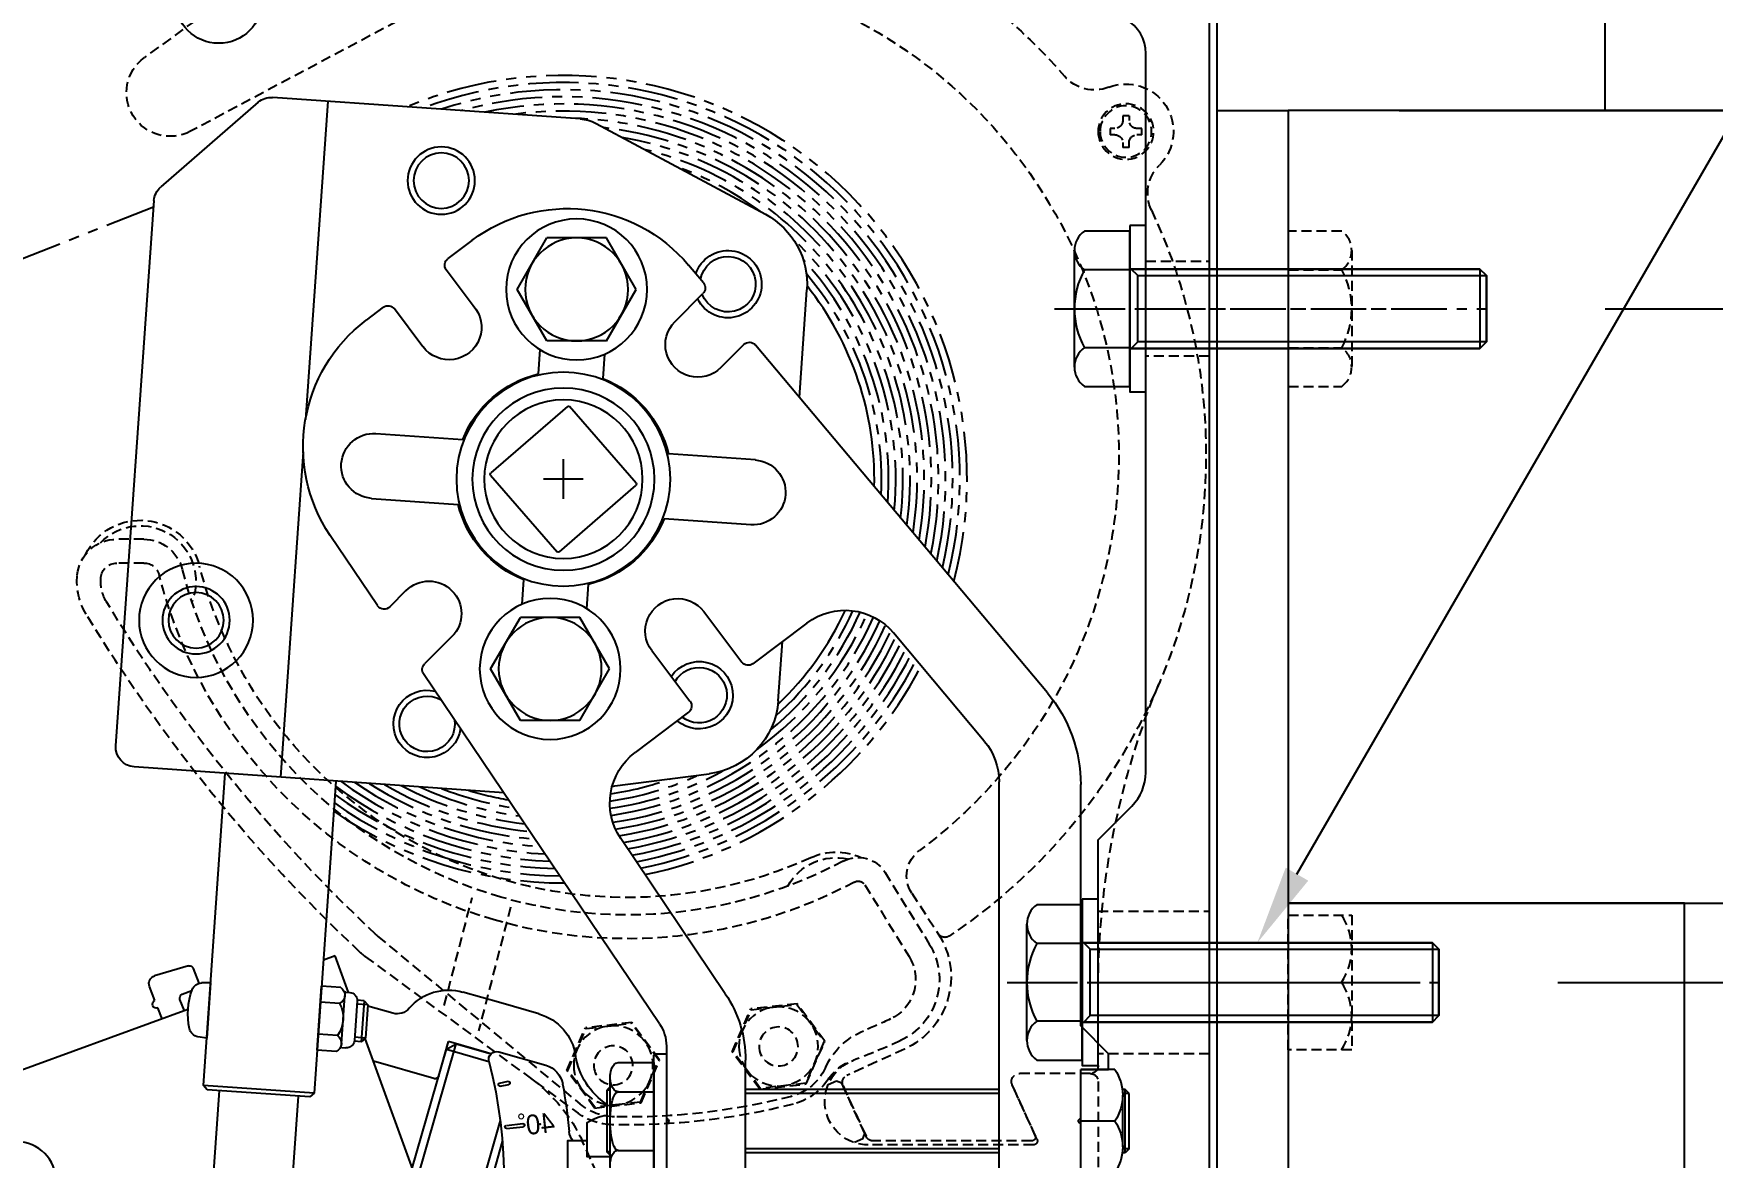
# Model space of a CAD drawing. Header units: millimetres. Extents: x 2183 to 14812, y 264 to 8523.
# Drawn here: x 13123.9 to 13335.8, y 4263.1 to 4404.9 of the extents above; entities that cross this region are included whole.
import ezdxf
from ezdxf import colors
from ezdxf.entities.mleader import LeaderData, LeaderLine
from ezdxf.math import Vec2, Vec3

# ---------------------------------------------------------------- set-up
doc = ezdxf.new("R2010")
doc.units = ezdxf.units.MM
doc.header["$LTSCALE"] = 0.2
for name, pattern in [('CENTER', [50.8, 31.75, -6.35, 6.35, -6.35]), ('HIDDEN', [9.525, 6.35, -3.175]), ('PHANTOM', [63.5, 31.75, -6.35, 6.35, -6.35, 6.35, -6.35])]:
    doc.linetypes.add(name, pattern=pattern)
doc.layers.get('Defpoints').update_dxf_attribs({"color": 9})
for name, color, linetype in [('その他1', 3, 'Continuous'), ('キャンバス', 210, 'PHANTOM'), ('寸法1', 2, 'Continuous'), ('引出線', 2, 'Continuous'), ('文字1', 2, 'Continuous'), ('締結', 6, 'Continuous'), ('芯', 1, 'CENTER'), ('製品', 4, 'Continuous'), ('鋼材', 4, 'Continuous'), ('隠れ線', 5, 'HIDDEN')]:
    doc.layers.add(name, color=color, linetype=linetype)
doc.styles.add('STYLE1', font='MS PGothic.ttf', dxfattribs={"height": 2.5})
doc.styles.add('TENPAL（ｺﾞｼｯｸ)', font='MS PGothic.ttf')
doc.dimstyles.new('005-TENPAL', dxfattribs={"dimscale": 5, "dimtxt": 2, "dimasz": 2.5, "dimexe": 0, "dimexo": 3, "dimgap": 0.5, "dimtad": 1, "dimlfac": -1, "dimdsep": 46, "dimtxsty": 'TENPAL（ｺﾞｼｯｸ)', "dimblk1": 'DOTSMALL', "dimblk2": 'DOTSMALL', "dimsah": 1, "dimcen": 3, "dimazin": 2, "dimtfac": 1, "dimtofl": 0, "dimtmove": 0, "dimatfit": 3, "dimfxl": 1, "dimtolj": 1, "dimtzin": 0, "dimarcsym": 0})

# ---------------------------------------------------------------- blocks, each defined once
blk = doc.blocks.new('_DOTSMALL')
at = {"color": 0, "linetype": 'ByBlock', "const_width": 0.5}
blk.add_lwpolyline([(-0.0625, 0, 1), (0.0625, 0, 1)], format="xyb", close=True, dxfattribs=at)
blk = doc.blocks.new('*D20')
at = {"layer": 'Defpoints', "color": 0, "transparency": 16777216}
for p in [(13027.24, 4593.71), (13272.24, 4441.71), (13027.24, 4385.61)]:
    blk.add_point(p, dxfattribs=at)
at = {"layer": '寸法1', "color": 0, "lineweight": -2, "transparency": 16777216}
for p, q in [((13027.24, 4400.61), (13027.24, 4593.71)), ((13272.24, 4593.71), (13027.24, 4593.71)), ((13272.24, 4456.71), (13272.24, 4593.71))]:
    blk.add_line(p, q, dxfattribs=at)
at = {"layer": '寸法1', "color": 0, "lineweight": -2, "transparency": 16777216, "xscale": 12.5, "yscale": 12.5, "zscale": 12.5, "rotation": 180}
blk.add_blockref('_DOTSMALL', (13027.24, 4593.71), dxfattribs=at)
at = {"layer": '寸法1', "color": 0, "lineweight": -2, "transparency": 16777216, "xscale": 12.5, "yscale": 12.5, "zscale": 12.5}
blk.add_blockref('_DOTSMALL', (13272.24, 4593.71), dxfattribs=at)
at = {"layer": '寸法1', "color": 0, "transparency": 16777216, "insert": (13149.74, 4602.77), "char_height": 10, "attachment_point": 5, "style": 'TENPAL（ｺﾞｼｯｸ)'}
blk.add_mtext('\\A1;本体ケース D=245', dxfattribs=at)
blk = doc.blocks.new('*D23')
at = {"layer": 'Defpoints', "color": 0, "transparency": 16777216}
for p in [(13255.63, 4443.71), (13472.24, 4443.71), (13281.24, 4395.21)]:
    blk.add_point(p, dxfattribs=at)
at = {"layer": '寸法1', "color": 0, "lineweight": -2, "transparency": 16777216}
for p, q in [((13270.63, 4443.71), (13472.24, 4443.71)), ((13472.24, 4395.21), (13472.24, 4443.71)), ((13296.24, 4395.21), (13472.24, 4395.21))]:
    blk.add_line(p, q, dxfattribs=at)
at = {"layer": '寸法1', "color": 0, "lineweight": -2, "transparency": 16777216, "xscale": 12.5, "yscale": 12.5, "zscale": 12.5}
for p, rotation in [((13472.24, 4443.71), 90), ((13472.24, 4395.21), 270)]:
    blk.add_blockref('_DOTSMALL', p, dxfattribs=dict(at, rotation=rotation))
at = {"layer": '寸法1', "color": 0, "transparency": 16777216, "insert": (13464.74, 4419.46), "char_height": 10, "attachment_point": 5, "rotation": 90, "style": 'TENPAL（ｺﾞｼｯｸ)'}
blk.add_mtext('\\A1;48.5', dxfattribs=at)
blk = doc.blocks.new('*D24')
at = {"layer": 'Defpoints', "color": 0, "transparency": 16777216}
for p in [(13281.24, 4395.21), (13447.24, 4395.21), (13307.24, 4370.21)]:
    blk.add_point(p, dxfattribs=at)
at = {"layer": '寸法1', "color": 0, "lineweight": -2, "transparency": 16777216}
for p, q in [((13296.24, 4395.21), (13447.24, 4395.21)), ((13447.24, 4370.21), (13447.24, 4395.21)), ((13322.24, 4370.21), (13447.24, 4370.21))]:
    blk.add_line(p, q, dxfattribs=at)
at = {"layer": '寸法1', "color": 0, "lineweight": -2, "transparency": 16777216, "xscale": 12.5, "yscale": 12.5, "zscale": 12.5}
for p, rotation in [((13447.24, 4395.21), 90), ((13447.24, 4370.21), 270)]:
    blk.add_blockref('_DOTSMALL', p, dxfattribs=dict(at, rotation=rotation))
at = {"layer": '寸法1', "color": 0, "transparency": 16777216, "insert": (13439.74, 4382.71), "char_height": 10, "attachment_point": 5, "rotation": 90, "style": 'TENPAL（ｺﾞｼｯｸ)'}
blk.add_mtext('\\A1;25', dxfattribs=at)
blk = doc.blocks.new('*D25')
at = {"layer": 'Defpoints', "color": 0, "transparency": 16777216}
for p in [(13307.24, 4370.21), (13301.24, 4285.21), (13447.24, 4285.21)]:
    blk.add_point(p, dxfattribs=at)
at = {"layer": '寸法1', "color": 0, "lineweight": -2, "transparency": 16777216}
for p, q in [((13322.24, 4370.21), (13447.24, 4370.21)), ((13447.24, 4370.21), (13447.24, 4285.21)), ((13316.24, 4285.21), (13447.24, 4285.21))]:
    blk.add_line(p, q, dxfattribs=at)
at = {"layer": '寸法1', "color": 0, "lineweight": -2, "transparency": 16777216, "xscale": 12.5, "yscale": 12.5, "zscale": 12.5}
for p, rotation in [((13447.24, 4370.21), 90), ((13447.24, 4285.21), 270)]:
    blk.add_blockref('_DOTSMALL', p, dxfattribs=dict(at, rotation=rotation))
at = {"layer": '寸法1', "color": 0, "transparency": 16777216, "insert": (13439.74, 4327.71), "char_height": 10, "attachment_point": 5, "rotation": 90, "style": 'TENPAL（ｺﾞｼｯｸ)'}
blk.add_mtext('\\A1;85', dxfattribs=at)
blk = doc.blocks.new('*D26')
at = {"layer": 'Defpoints', "color": 0, "transparency": 16777216}
for p in [(13301.24, 4285.21), (13331.24, 4215.21), (13447.24, 4215.21)]:
    blk.add_point(p, dxfattribs=at)
at = {"layer": '寸法1', "color": 0, "lineweight": -2, "transparency": 16777216}
for p, q in [((13316.24, 4285.21), (13447.24, 4285.21)), ((13447.24, 4285.21), (13447.24, 4215.21)), ((13346.24, 4215.21), (13447.24, 4215.21))]:
    blk.add_line(p, q, dxfattribs=at)
at = {"layer": '寸法1', "color": 0, "lineweight": -2, "transparency": 16777216, "xscale": 12.5, "yscale": 12.5, "zscale": 12.5}
for p, rotation in [((13447.24, 4285.21), 90), ((13447.24, 4215.21), 270)]:
    blk.add_blockref('_DOTSMALL', p, dxfattribs=dict(at, rotation=rotation))
at = {"layer": '寸法1', "color": 0, "transparency": 16777216, "insert": (13439.74, 4250.21), "char_height": 10, "attachment_point": 5, "rotation": 90, "style": 'TENPAL（ｺﾞｼｯｸ)'}
blk.add_mtext('\\A1;70', dxfattribs=at)
blk = doc.blocks.new('*D27')
at = {"layer": 'Defpoints', "color": 0, "transparency": 16777216}
for p in [(13255.63, 4443.71), (12927.24, 4184.71), (13089.43, 4184.71)]:
    blk.add_point(p, dxfattribs=at)
at = {"layer": '寸法1', "color": 0, "lineweight": -2, "transparency": 16777216}
for p, q in [((13240.63, 4443.71), (12927.24, 4443.71)), ((12927.24, 4443.71), (12927.24, 4184.71)), ((13074.43, 4184.71), (12927.24, 4184.71))]:
    blk.add_line(p, q, dxfattribs=at)
at = {"layer": '寸法1', "color": 0, "lineweight": -2, "transparency": 16777216, "xscale": 12.5, "yscale": 12.5, "zscale": 12.5}
for p, rotation in [((12927.24, 4443.71), 90), ((12927.24, 4184.71), 270)]:
    blk.add_blockref('_DOTSMALL', p, dxfattribs=dict(at, rotation=rotation))
at = {"layer": '寸法1', "color": 0, "transparency": 16777216, "insert": (12918.18, 4314.21), "char_height": 10, "attachment_point": 5, "rotation": 90, "style": 'TENPAL（ｺﾞｼｯｸ)'}
blk.add_mtext('\\A1;本体ケース H=259', dxfattribs=at)
blk = doc.blocks.new('*D22')
at = {"layer": 'Defpoints', "color": 0, "transparency": 16777216}
for p in [(13281.24, 4395.21), (13472.24, 4395.21), (13331.24, 4215.21)]:
    blk.add_point(p, dxfattribs=at)
at = {"layer": '寸法1', "color": 0, "lineweight": -2, "transparency": 16777216}
for p, q in [((13296.24, 4395.21), (13472.24, 4395.21)), ((13472.24, 4215.21), (13472.24, 4395.21)), ((13346.24, 4215.21), (13472.24, 4215.21))]:
    blk.add_line(p, q, dxfattribs=at)
at = {"layer": '寸法1', "color": 0, "lineweight": -2, "transparency": 16777216, "xscale": 12.5, "yscale": 12.5, "zscale": 12.5}
for p, rotation in [((13472.24, 4395.21), 90), ((13472.24, 4215.21), 270)]:
    blk.add_blockref('_DOTSMALL', p, dxfattribs=dict(at, rotation=rotation))
at = {"layer": '寸法1', "color": 0, "transparency": 16777216, "insert": (13463.18, 4305.21), "char_height": 10, "attachment_point": 5, "rotation": 90, "style": 'TENPAL（ｺﾞｼｯｸ)', "bg_fill": 3, "box_fill_scale": 1.1, "bg_fill_color": 256, "bg_fill_true_color": 13158600, "bg_fill_transparency": 0}
blk.add_mtext('\\A1;下地金物 H=180', dxfattribs=at)
blk = doc.blocks.new('A$C47D57CEE')
at = {"layer": '締結'}
for p, q in [((2.45, 7), (17.16, 7)), ((0, 5.74), (0, 0)), ((4.89, 0), (4.89, 5.74)), ((14.71, 0), (14.71, 5.74)), ((19.6, 0), (19.6, 5.74)), ((0, 0), (19.6, 0))]:
    blk.add_line(p, q, dxfattribs=at)
for centre, radius, start, end in [((2.45, 4), 3, 35.4126, 144.5874), ((9.8, -3.19), 10.19, 61.1793, 118.8207), ((17.16, 4), 3, 35.4126, 144.5874)]:
    blk.add_arc(centre, radius, start, end, dxfattribs=at)
blk = doc.blocks.new('巻取りサポート')
at = {"layer": '芯'}
for p, q in [((8.1, -5.51), (8.1, -0.51)), ((5.6, -3.01), (10.6, -3.01))]:
    blk.add_line(p, q, dxfattribs=at)
at = {"layer": '隠れ線', "color": 252}
for p, q in [((53.04, 55.96), (60.97, 50.2)), ((29.11, 54.74), (55.15, 40.89)), ((-63.3, 42.85), (-62.5, 42.85)), ((-63.3, 42.85), (-63.3, 42.25)), ((-62.5, 42.85), (-62.5, 42.25)), ((-64.9, 40.45), (-64.9, 41.25)), ((-64.9, 41.25), (-64.3, 41.25)), ((-64.9, 40.45), (-64.3, 40.45)), ((-61.5, 41.25), (-60.9, 41.25)), ((-61.5, 40.45), (-60.9, 40.45)), ((-60.9, 41.25), (-60.9, 40.45)), ((-63.3, 38.85), (-63.3, 39.45)), ((-63.3, 38.85), (-62.5, 38.85)), ((-62.5, 39.45), (-62.5, 38.85)), ((61.05, -10.6), (64.48, -10.6)), ((61.05, -13.6), (64.48, -13.6)), ((-32.5, -52.64), (-38.09, -61.68)), ((-29.95, -54.21), (-35.54, -63.26)), ((-35.88, -55.25), (-39.21, -60.38)), ((14.76, -57.01), (18.8, -72.63)), ((23.13, -69.41), (19.61, -55.8)), ((-39.21, -60.38), (-39.21, -60.38)), ((31.54, -60.68), (5.98, -81.87)), ((33.09, -63.27), (6.25, -83.02)), ((-59.4, -77.02), (-59.4, -67.23)), ((-24.91, -73.93), (-21.41, -69.2)), ((-21.36, -69.31), (-24.8, -73.95)), ((-21.41, -69.2), (-15.56, -69.86)), ((-15.63, -69.96), (-21.36, -69.31)), ((-13.21, -75.27), (-15.56, -69.86)), ((-13.32, -75.25), (-15.63, -69.96)), ((-4.05, -76.31), (-0.54, -71.58)), ((-3.93, -76.32), (-0.5, -71.68)), ((-0.54, -71.58), (5.31, -72.24)), ((5.24, -72.34), (-0.5, -71.68)), ((-22.56, -79.33), (-24.91, -73.93)), ((-24.8, -73.95), (-22.49, -79.24)), ((7.54, -77.63), (5.24, -72.34)), ((7.66, -77.64), (5.31, -72.24)), ((-34.97, -74.93), (-27.69, -78.25)), ((-16.76, -79.89), (-13.32, -75.25)), ((-16.71, -80), (-13.21, -75.27)), ((-58.4, -78.02), (-49.46, -78.02)), ((-58.4, -78.02), (-49.46, -78.02)), ((-1.7, -81.71), (-4.05, -76.31)), ((-1.63, -81.62), (-3.93, -76.32)), ((4.11, -82.27), (7.54, -77.63)), ((4.15, -82.38), (7.66, -77.64)), ((-59.4, -79.02), (-59.4, -97.02)), ((-51.68, -86.31), (-48.55, -79.43)), ((-51.45, -85.81), (-48.55, -79.43)), ((-27.2, -79.57), (-30.1, -85.93)), ((-29.94, -85.58), (-27.04, -79.22)), ((-27.04, -79.22), (-26.37, -78.97)), ((-26.37, -78.97), (-25.33, -79.44)), ((-16.71, -80), (-22.56, -79.33)), ((-22.49, -79.24), (-16.76, -79.89)), ((4.15, -82.38), (-1.7, -81.71)), ((-1.63, -81.62), (4.11, -82.27)), ((-51, -86.52), (-31.01, -86.52)), ((-29.69, -86.25), (-29.94, -85.58)), ((-29.69, -86.25), (-28.65, -86.72)), ((1.53, -95.75), (5.67, -86.61)), ((-51.23, -87.02), (-30.39, -87.02))]:
    blk.add_line(p, q, dxfattribs=at)
for centre, radius in [((-62.9, 40.85), 3.5), ((-62.9, 40.85), 3.25), ((-19.06, -74.6), 5), ((1.8, -76.98), 5), ((-19.06, -74.6), 2.46), ((1.8, -76.98), 2.46)]:
    blk.add_circle(centre, radius, dxfattribs=at)
for centre, radius, start, end in [((0, 0), 73, 62, 139.0658), ((0, 0), 62, 62, 233.5254), ((57.74, 45.75), 5.5, 242, 54), ((-62.9, 40.85), 6, 68.8206, 225.1794), ((-58.93, 51.1), 5, 248.8206, 319.0658), ((-64.3, 42.25), 1, 270, 0), ((-64.3, 39.45), 1, 0, 90), ((-61.5, 42.25), 1, 180, 270), ((-61.5, 39.45), 1, 90, 180), ((-70.65, 33.05), 5, 334.9342, 45.1794), ((0, 0), 73, 154.9342, 236.2042), ((61.49, -15.9), 7.7, 26.1304, 165.4969), ((61.49, -15.9), 7, 43.8994, 201.7119), ((61.05, -15.6), 5, 90, 165.6584), ((64.48, -15.6), 5, 5.6862, 90), ((0.01, 0), 55.8, 245.5015, 345.4969), ((0.01, 0), 58, 286.0141, 345.6584), ((61.05, -15.6), 2, 90, 165.6584), ((64.48, -15.6), 2, 5.6862, 90), ((0.01, 0), 61, 286.0141, 345.6584), ((61.49, -15.9), 5, 328.8809, 5.6862), ((61.49, -15.9), 8, 328.8809, 5.6862), ((-102.88, 83.33), 197, 313.1156, 328.8809), ((-102.88, 83.33), 200, 313.1156, 328.8809), ((-159.4, -67.23), 100, 0, 22.8685), ((-39.23, -53.07), 4, 327, 53.5254), ((-29.1, -54.74), 4, 61.996, 148.2639), ((-26.32, -57.78), 7.7, 65.5015, 114.1685), ((-26.32, -57.78), 7, 29.2865, 102.45), ((0.01, 0), 58, 241.996, 286.0141), ((-29.1, -54.74), 1, 61.996, 148.2639), ((0.01, 0), 61, 241.996, 286.0141), ((-30.83, -65.83), 10, 147, 245.5), ((-40.05, -59.83), 1, 236.2042, 327), ((28.35, -56.83), 5, 309.6718, 313.1156), ((-30.86, -66.15), 8.5, 148.2639, 244.9787), ((-30.86, -66.15), 5.5, 148.2639, 244.9787), ((28.35, -56.83), 8, 306.3429, 313.1156), ((0.01, 0), 78.5, 244.9787, 247.6913), ((0, 0), 81.5, 244.9461, 249.5518), ((-33.2, -80.95), 9, 24.1889, 67.6913), ((-58.4, -77.02), 1, 180, 270), ((-58.4, -79.02), 1, 90, 180), ((-49.46, -79.02), 1, 335.5, 90), ((-49.46, -79.02), 1, 335.5, 90), ((-30.39, -81.52), 5.5, 270, 69.5518), ((-30.3, -82.08), 6, 33.6566, 72.1093), ((-28.11, -79.16), 1, 335.5, 65.5), ((-19.06, -74.6), 6.5, 204.1889, 255.6565), ((-19.06, -74.6), 7.5, 213.6566, 255.6565), ((23.89, -94.87), 20, 125.5699, 155.6101), ((0.01, 0), 84.5, 255.6565, 271.3306), ((0.01, 0), 83.5, 255.6565, 271.1234), ((1.51, -76.48), 7, 271.1234, 309.6718), ((1.8, -76.98), 7.5, 271.3306, 306.3429), ((-51.23, -86.52), 0.5, 155.5, 270), ((-51, -86.02), 0.5, 155.5, 270), ((-31.01, -85.52), 1, 270, 335.5)]:
    blk.add_arc(centre, radius, start, end, dxfattribs=at)
blk = doc.blocks.new('G2ギア')
at = {"layer": '締結'}
for p, q in [((44.53, -63.55), (45.02, -70.53)), ((44.53, -63.55), (45.66, -63.57)), ((27.46, -64.74), (26.96, -64.78)), ((27.46, -64.74), (27.66, -64.73)), ((28.01, -71.25), (27.59, -65.2)), ((28.1, -64.15), (30.51, -63.99)), ((31.08, -72.05), (30.51, -63.99)), ((25.14, -65.81), (24.68, -66.34)), ((24.68, -66.34), (26.06, -66.24)), ((24.68, -66.34), (24.97, -70.53)), ((25.14, -65.81), (26.03, -65.74)), ((25.14, -65.81), (25.51, -70.99)), ((26.03, -65.84), (26.38, -70.83)), ((28.24, -66.17), (30.65, -66)), ((24.97, -70.53), (26.35, -70.43)), ((24.97, -70.53), (25.51, -70.99)), ((25.51, -70.99), (26.39, -70.93)), ((27.95, -71.72), (27.45, -71.76)), ((27.95, -71.72), (28.14, -71.71)), ((28.53, -70.2), (30.94, -70.03)), ((45.02, -70.53), (46.13, -70.36)), ((28.67, -72.22), (31.08, -72.05))]:
    blk.add_line(p, q, dxfattribs=at)
for centre, radius, start, end in [((45.63, -64.87), 1.3, 19.8809, 89), ((27.03, -65.77), 1, 94, 184), ((28.75, -65.12), 1.17, 123.9944, 244.0056), ((38.39, -67.49), 9, 348.1191, 19.8809), ((31.58, -67.96), 3.79, 151.7923, 216.2077), ((45.93, -69.07), 1.3, 279, 348.1191), ((27.38, -70.76), 1, 184, 274), ((29.18, -71.17), 1.17, 123.9944, 244.0056)]:
    blk.add_arc(centre, radius, start, end, dxfattribs=at)
at = {"layer": '芯'}
for p, q in [((0, -2.5), (0, 2.5)), ((-2.5, 0), (2.5, 0))]:
    blk.add_line(p, q, dxfattribs=at)
at = {"layer": '製品'}
for p, q in [((-2.1, 45.46), (36.69, 48.18)), ((29.75, 47.69), (32.56, 7.51)), ((38.51, 47.57), (50.82, 36.87)), ((-4.12, 44.88), (-25.49, 33.42)), ((56.48, -33.64), (51.67, 35.15)), ((-29.79, 10.32), (-30.74, 23.91)), ((-9.18, -0.5), (-0.78, 9.16)), ((-0.5, 9.18), (9.16, 0.78)), ((32.84, 3.44), (35.71, -37.6)), ((9.18, 0.5), (0.78, -9.16)), ((0.5, -9.18), (-9.16, -0.78)), ((-27.12, -27.96), (-27.64, -20.49)), ((-6.16, -38.75), (-18.41, -37.18)), ((7.52, -39.57), (54.16, -36.31)), ((28.72, -38.09), (31.46, -77.49)), ((45.43, -76.53), (42.68, -37.11)), ((31.46, -77.49), (45.42, -76.52)), ((31.46, -77.49), (31.46, -77.49)), ((31.46, -77.49), (31.99, -77.96)), ((31.99, -77.96), (44.96, -77.05)), ((33.49, -77.85), (38.54, -150.08)), ((43.46, -77.16), (48.51, -149.38)), ((44.96, -77.05), (45.42, -76.52))]:
    blk.add_line(p, q, dxfattribs=at)
for centre, radius in [((15.41, 37.67), 4.25), ((15.41, 37.67), 3.5), ((0, 0), 13.5), ((0, 0), 11.5), ((0, 0), 10), ((46.36, -17.81), 7.2), ((46.36, -17.81), 4.25), ((46.36, -17.81), 3.5)]:
    blk.add_circle(centre, radius, dxfattribs=at)
for centre, radius, start, end in [((36.87, 45.68), 2.5, 49, 94), ((-1.76, 40.48), 5, 94, 118.195), ((49.18, 34.98), 2.5, 4, 49), ((-20.77, 24.61), 10, 118.195, 184), ((-20.77, 24.61), 4.25, 17.6349, 333.9755), ((-20.77, 24.61), 3.5, 9.4568, 338.2561), ((-0.63, 9.03), 0.2, 49, 139), ((9.03, 0.63), 0.2, 319, 49), ((9.03, 0.63), 0.2, 319, 49), ((-9.03, -0.63), 0.2, 139, 229), ((0.63, -9.03), 0.2, 229, 319), ((-17.14, -27.26), 4.25, 34.0245, 310.6027), ((-17.14, -27.26), 3.5, 29.7439, 307.8887), ((17.2, -30.88), 4.25, 188.0614, 103.9386), ((17.2, -30.88), 3.5, 171.6416, 120.3584), ((-17.14, -27.26), 10, 184, 262.6849), ((53.99, -33.82), 2.5, 274, 4)]:
    blk.add_arc(centre, radius, start, end, dxfattribs=at)
blk = doc.blocks.new('上ケース')
at = {"layer": '芯'}
for p, q in [((0, -2.5), (0, 2.5)), ((-2.5, 0), (2.5, 0))]:
    blk.add_line(p, q, dxfattribs=at)
blk = doc.blocks.new('ベースパイプ')
at = {"layer": '芯'}
for p, q in [((59, 129.5), (59, 134.5)), ((56.5, 132), (61.5, 132))]:
    blk.add_line(p, q, dxfattribs=at)
at = {"layer": '製品'}
for points in [[(0, 37), (0, 3, 0.414214), (3, 0), (37, 0, 0.414214), (40, 3), (40, 37, 0.414214), (37, 40), (3, 40, 0.414214)], [(37, 2, 0.414214), (38, 3), (38, 37, 0.414214), (37, 38), (3, 38, 0.414214), (2, 37), (2, 3, 0.414214), (3, 2)]]:
    blk.add_lwpolyline(points, format="xyb", close=True, dxfattribs=at)
blk = doc.blocks.new('取付ブラケット（上ケース）')
at = {"layer": '締結'}
blk.add_lwpolyline([(-5.9, -85.5), (-3, -85.5), (-3, -81.2, 0.117258), (-5.5, -80.25)], format="xyb", dxfattribs=at)
for start, end in [(180, 270), (270, 0)]:
    blk.add_arc((43.5, 60.5), 5.5, start, end, dxfattribs=at)
at = {"layer": '芯'}
for p, q in [((-62, 21.5), (-81.5, 21.5)), ((0, -2.5), (0, 2.5)), ((-2.5, 0), (2.5, 0)), ((-56, -63.5), (-81.5, -63.5))]:
    blk.add_line(p, q, dxfattribs=at)
at = {"layer": '製品', "color": 30}
blk.add_lwpolyline([(-67.5, -71.2), (-67.5, -45.5), (-71.74, -41.26, -0.198912), (-73.5, -37.01), (-73.5, 53.72, -0.267949), (-71, 58.05), (-56.66, 66.33, -0.131652), (-54.16, 67), (-1.5, 67), (-0.5, 68), (62.5, 68, 0.414214), (63.5, 69), (63.5, 72, 0.414214), (62.5, 73), (-76.5, 73, 0.414214), (-81.5, 68), (-81.5, -128.19, 0.300845), (-78.46, -132.79)], format="xyb", dxfattribs=at)
blk.add_lwpolyline([(-3, -85.5), (-3, -83.5), (-0.5, -83.5), (-0.5, -89), (-3, -91.5), (-13, -91.5)], dxfattribs=at)
blk = doc.blocks.new('エンドブラケット（手動G2）')
at = {"layer": '締結'}
for p, q in [((-9.18, 23.94), (-5.43, 30.44)), ((-5.43, 30.44), (2.08, 30.44)), ((5.83, 23.94), (2.08, 30.44)), ((-5.43, 17.44), (-9.18, 23.94)), ((2.08, 17.44), (5.83, 23.94)), ((-5.43, 17.44), (2.08, 17.44)), ((-5.83, -23.94), (-2.08, -17.44)), ((-2.08, -17.44), (5.43, -17.44)), ((9.18, -23.94), (5.43, -17.44)), ((-2.08, -30.44), (-5.83, -23.94)), ((5.43, -30.44), (9.18, -23.94)), ((-2.08, -30.44), (5.43, -30.44)), ((-11.4, -73.61), (-11.4, -88.39)), ((-6.9, -73.61), (-11.4, -73.61)), ((-69.6, -74.5), (-65.3, -74.5)), ((-65.3, -87.5), (-65.3, -74.5)), ((-5.9, -86.54), (-5.9, -75.46)), ((-71.4, -77.5), (-70.9, -77)), ((-71.4, -84.5), (-71.4, -77.5)), ((-71.4, -77.5), (-70.59, -77.5)), ((-70.9, -85), (-70.9, -77)), ((-70.9, -77), (-70.55, -77)), ((-70.6, -84.25), (-70.6, -77.75)), ((-55, -77), (-23, -77)), ((-55, -77.5), (-23, -77.5)), ((-6.9, -77.3), (-11.4, -77.3)), ((-5.9, -76.7), (-5.5, -77.1)), ((-5.9, -77.1), (-5.5, -77.1)), ((-5.9, -77.3), (-5.9, -77.3)), ((-5.5, -77.1), (-5.5, -84.9)), ((-69.6, -81), (-65.3, -81)), ((-71.4, -84.5), (-70.59, -84.5)), ((-71.4, -84.5), (-70.9, -85)), ((-55, -84.5), (-23, -84.5)), ((-6.9, -84.7), (-11.4, -84.7)), ((-5.9, -84.7), (-5.9, -84.7)), ((-70.9, -85), (-70.55, -85)), ((-55, -85), (-23, -85)), ((-5.9, -84.9), (-5.5, -84.9)), ((-5.9, -85.3), (-5.5, -84.9))]:
    blk.add_line(p, q, dxfattribs=at)
at = {"layer": '締結', "color": 3}
blk.add_lwpolyline([(-11.7, -89.5, 0.414214), (-11.4, -89.2), (-11.4, -72.8, 0.414214), (-11.7, -72.5), (-13, -72.5), (-13, -89.5)], format="xyb", close=True, dxfattribs=at)
for centre in [(-1.67, 23.94), (1.67, -23.94)]:
    blk.add_circle(centre, 8.9, dxfattribs=at)
at = {"layer": '締結'}
for centre in [(-1.67, 23.94), (1.67, -23.94)]:
    blk.add_circle(centre, 6.5, dxfattribs=at)
for centre in [(-64.82, -77.75), (-64.82, -84.25)]:
    blk.add_arc(centre, 5.78, 145.7945, 214.2055, dxfattribs=at)
for centre, major_axis, ratio in [((-6.9, -75.46), (0, -1.85), 0.541266), ((-6.9, -81), (0, -3.7), 0.270633), ((-6.9, -86.54), (0, -1.85), 0.541266)]:
    blk.add_ellipse(centre, major_axis=major_axis, ratio=ratio, start_param=0, end_param=3.141593, dxfattribs=at)
at = {"layer": '芯'}
for p, q in [((0, -2.5), (0, 2.5)), ((-2.5, 0), (2.5, 0))]:
    blk.add_line(p, q, dxfattribs=at)
at = {"layer": '製品'}
for p, q in [((11.56, 30.11), (14.58, 27.83)), ((-17.67, 24.76), (-15.8, 26.99)), ((11.38, 21.89), (14.78, 26.43)), ((-14.07, 19.87), (-17.61, 23.41)), ((17.72, 16.7), (21.33, 21.49)), ((22.73, 21.69), (24.89, 20.06)), ((-19.87, 14.07), (-22.78, 16.98)), ((-61.09, -26.98), (-24.25, 16.92)), ((-5.21, 15.78), (-5, 12.7)), ((2.97, 16.35), (3.18, 13.27)), ((23.66, 5.76), (12.7, 5)), ((-24.23, 2.42), (-13.27, 3.18)), ((24.23, -2.42), (13.27, -3.18)), ((-23.66, -5.76), (-12.7, -5)), ((23.45, -15.96), (29.43, -7.09)), ((5.21, -15.78), (5, -12.7)), ((-2.97, -16.35), (-3.18, -13.27)), ((19.87, -14.07), (21.91, -16.11)), ((-17.72, -16.7), (-22.53, -23.09)), ((-30.74, -18.16), (-23.93, -23.29)), ((-53.13, -33.05), (-41.68, -19.41)), ((14.07, -19.87), (17.51, -23.31)), ((-11.17, -21.63), (-15.98, -28.02)), ((-12.15, -68.73), (17.64, -24.58)), ((-15.79, -29.42), (-9.05, -34.5)), ((-65.3, -69), (-65.3, -38.55)), ((-55, -91.7), (-55, -38.19)), ((-20.44, -64.93), (-7.24, -45.36)), ((-68.8, -72.5), (-65.3, -69)), ((-68.8, -74.5), (-68.8, -72.5)), ((-23, -91.7), (-23, -73.32)), ((-65.3, -74.5), (-68.8, -74.5)), ((-65.3, -80.7), (-65.3, -74.5)), ((-65.3, -87.5), (-65.3, -81.3)), ((-13, -81.3), (-13, -131))]:
    blk.add_line(p, q, dxfattribs=at)
blk.add_lwpolyline([(-13, -71.53), (-13, -80.7, 1), (-13, -81.3)], format="xyb", dxfattribs=at)
for centre, radius, start, end in [((-0.48, 14.14), 20, 53, 140), ((13.98, 27.03), 1, 323.1168, 53), ((-16.91, 24.12), 1, 140, 225), ((14.44, 19.17), 4.1, 138.3336, 323), ((22.13, 20.89), 1, 53, 143), ((-16.97, 16.97), 4.1, 225, 45), ((12.85, 4.09), 20, 326, 53), ((-23.49, 16.27), 1, 45, 140), ((0, 0), 13.65, 21.4796, 76.5204), ((0, 0), 13.65, 111.4796, 166.5204), ((0, 0), 13.65, 111.4796, 166.5204), ((23.94, 1.67), 4.1, 274, 94), ((-23.94, -1.67), 4.1, 94, 274), ((0, 0), 13.65, 291.4796, 346.5204), ((0, 0), 13.65, 291.4796, 346.5204), ((0, 0), 13.65, 201.4796, 256.5204), ((16.97, -16.97), 4.1, 45, 225), ((-35.55, -24.55), 8, 53, 140), ((-14.44, -19.17), 4.1, 323, 143), ((22.62, -15.41), 1, 225, 326), ((-23.33, -22.49), 1, 233, 323), ((16.81, -24.02), 1, 326, 45), ((-47.3, -38.55), 18, 140, 180), ((-15.19, -28.63), 1, 143, 233), ((-47, -38.19), 8, 140, 180), ((-13.87, -40.89), 8, 326, 53), ((-8, -73.32), 15, 146, 180), ((-8, -71.53), 5, 146, 180), ((-65.3, -81), 0.3, 270, 90)]:
    blk.add_arc(centre, radius, start, end, dxfattribs=at)
blk = doc.blocks.new('アームブラケット（手動G2）（上ケース、壁付）')
at = {"layer": '文字1'}
blk.add_point((2.91, -81.37), dxfattribs=at)
at = {"layer": '締結'}
for p, q in [((13.53, -71.24), (9.13, -72.5)), ((14.77, -71.93), (9.4, -73.47)), ((18.49, -88.53), (13.53, -71.24)), ((14.77, -71.93), (13.53, -71.24)), ((19.07, -86.93), (14.77, -71.93)), ((7.98, -80.93), (13.09, -98.75)), ((7.71, -83.59), (12.13, -99.02))]:
    blk.add_line(p, q, dxfattribs=at)
at = {"layer": '芯'}
for p, q in [((0, -2.5), (0, 2.5)), ((-2.5, 0), (2.5, 0))]:
    blk.add_line(p, q, dxfattribs=at)
at = {"layer": '製品'}
for p, q in [((27.13, -64.76), (28.81, -60.16)), ((28.81, -60.16), (30.29, -60.7)), ((47.3, -61.43), (51.59, -62.69)), ((45.97, -63.61), (46.69, -61.73)), ((7.89, -66.1), (12.7, -64.72)), ((48.11, -65), (46.9, -64.53)), ((47.84, -67.09), (48.4, -65.65)), ((51.55, -65.8), (52.24, -64.01)), ((3.09, -67.48), (7.89, -66.1)), ((21.53, -67.39), (24.69, -66.49)), ((47.38, -66.92), (97.41, -85.12)), ((50.66, -68.11), (51.19, -66.73)), ((9.69, -72.35), (14.49, -70.97)), ((11.37, -108.09), (25.02, -70.57)), ((15.73, -75.3), (14.49, -70.97)), ((8.15, -72.25), (2.22, -73.96)), ((9.14, -72.51), (9.69, -72.35)), ((16.35, -75.64), (23.97, -73.45)), ((8.05, -76.2), (6.98, -75.98)), ((7.98, -76.59), (6.9, -76.37)), ((7.16, -81.95), (5.07, -81.72)), ((7.2, -81.55), (5.12, -81.32))]:
    blk.add_line(p, q, dxfattribs=at)
blk.add_circle((69, -88.62), 5, dxfattribs=at)
for centre, radius, start, end in [((47.16, -61.91), 0.5, 73.6336, 158.87), ((51.31, -63.65), 1, 338.87, 73.6336), ((14.49, -70.97), 6.5, 40.3157, 106), ((47.93, -65.47), 0.5, 338.87, 68.87), ((4.88, -73.73), 6.5, 106, 171.1951), ((20.97, -65.47), 2, 220.3157, 286), ((51.37, -66.26), 0.5, 248.87, 68.87), ((-10.44, -71.36), 9, 303.2666, 351.1951), ((3.04, -76.84), 3, 106, 169.8726), ((69, -88.62), 61.5, 165.73, 223.6423), ((8.43, -73.22), 1, 345.73, 106), ((6.94, -76.18), 0.2, 78.57, 258.7511), ((8.01, -76.39), 0.2, 258.6606, 78.6606), ((16.21, -75.16), 0.5, 196, 286), ((69, -88.62), 70, 169.8726, 174.8316), ((-2.71, -82.13), 2, 316.9519, 354.8316), ((5.09, -81.52), 0.2, 83.5721, 263.749), ((7.18, -81.75), 0.2, 263.6606, 83.6606)]:
    blk.add_arc(centre, radius, start, end, dxfattribs=at)
at = {"layer": '文字1', "style": 'STYLE1'}
blk.add_text('40゜', height=2.5, rotation=353.66, dxfattribs=at).set_placement((0.97, -82.36))
blk = doc.blocks.new('側板ライン')
at = {"layer": '製品'}
blk.add_lwpolyline([(155.88, 246.25), (14, 257), (0, 257), (0, 0), (182.82, 0, 0.283984), (200.7, 11.05)], format="xyb", dxfattribs=at)

msp = doc.modelspace()

# ---------------------------------------------------------------- linework, layer by layer
at = {"layer": 'その他1'}
for points in [[(13262.244, 4380.709), (13262.244, 4359.709), (13264.244, 4359.709), (13264.244, 4380.709)], [(13256.244, 4295.709), (13256.244, 4274.709), (13258.244, 4274.709), (13258.244, 4295.709)]]:
    msp.add_lwpolyline(points, close=True, dxfattribs=at)
at = {"layer": 'キャンバス', "color": 210}
msp.add_line((13139.014, 4383.046), (13063.27, 4353.104), dxfattribs=at)
for radius, start, end in [(50.95, 345.31606, 112.7432), (50.05, 346.04932, 110.61998), (49.15, 346.81673, 108.22017), (48.25, 347.62098, 105.43748), (47.35, 348.46511, 102.06896), (46.45, 349.35255, 97.60779), (45.55, 350.28718, 88.68484), (44.65, 351.2734, 83.4448), (43.75, 352.31629, 80.24742), (42.85, 353.42172, 76.20876), (41.95, 53.43407, 70.17586), (41.95, 354.59651, 46.36043), (41.05, 355.84871, 42.49221), (40.15, 357.18791, 40.15917), (42.85, 278.07343, 336.03193), (41.95, 305.63957, 336.02315), (41.05, 309.50779, 335.8713), (40.15, 311.84083, 335.5601), (43.75, 278.20266, 335.90687), (44.65, 278.46228, 335.65147), (45.55, 278.85447, 335.26373), (46.45, 279.3596, 334.75917), (47.35, 279.85815, 334.25791), (48.25, 280.33626, 333.77721), (49.15, 280.79522, 333.31579), (50.05, 281.23618, 332.87247), (50.95, 281.66022, 332.44618), (47.35, 233.64762, 267.1966), (46.45, 235.44494, 266.36142), (45.55, 237.4207, 265.48316), (44.65, 239.61868, 264.55798), (43.75, 242.10449, 263.58148), (41.05, 278.22523, 294.47566), (41.95, 278.07794, 298.6768), (40.15, 278.53135, 289.65427), (49.15, 234.07758, 268.75096), (48.25, 233.40881, 267.99211), (42.85, 244.98537, 262.54864), (41.95, 248.46177, 261.45366), (41.05, 253.01309, 260.28978), (50.95, 235.33114, 270.1692), (50.05, 234.71771, 269.47585)]:
    msp.add_arc((13190.744, 4348.709), radius, start, end, dxfattribs=at)
at = {"layer": '締結'}
for points in [[(13262.244, 4365.209), (13306.424, 4365.209), (13307.244, 4366.029), (13307.244, 4374.389), (13306.424, 4375.209), (13262.244, 4375.209), (13262.244, 4365.209)], [(13263.244, 4374.389), (13262.424, 4375.209), (13306.424, 4375.209), (13306.424, 4365.209), (13262.424, 4365.209), (13263.244, 4366.029)], [(13256.244, 4280.209), (13300.424, 4280.209), (13301.244, 4281.029), (13301.244, 4289.389), (13300.424, 4290.209), (13256.244, 4290.209), (13256.244, 4280.209)], [(13257.244, 4289.389), (13256.424, 4290.209), (13300.424, 4290.209), (13300.424, 4280.209), (13256.424, 4280.209), (13257.244, 4281.029)]]:
    msp.add_lwpolyline(points, dxfattribs=at)
for points in [[(13307.244, 4374.389), (13307.244, 4366.029), (13263.244, 4366.029), (13263.244, 4374.389)], [(13301.244, 4289.389), (13301.244, 4281.029), (13257.244, 4281.029), (13257.244, 4289.389)]]:
    msp.add_lwpolyline(points, close=True, dxfattribs=at)
at = {"layer": '芯'}
for p, q in [((13255.244, 4370.209), (13307.244, 4370.209)), ((13190.744, 4346.209), (13190.744, 4351.209)), ((13190.744, 4346.209), (13190.744, 4351.209)), ((13193.244, 4348.709), (13188.244, 4348.709)), ((13193.244, 4348.709), (13188.244, 4348.709)), ((13249.244, 4285.209), (13301.244, 4285.209))]:
    msp.add_line(p, q, dxfattribs=at)
at = {"layer": '製品'}
for start, end in [(358.6257, 38.38917), (313.61083, 335.06294), (279.02254, 279.45917)]:
    msp.add_arc((13190.744, 4348.709), 39.25, start, end, dxfattribs=at)
at = {"layer": '鋼材'}
msp.add_line((13322.244, 4395.209), (13322.244, 4643.709), dxfattribs=at)
at = {"layer": '鋼材', "color": 30}
msp.add_lwpolyline([(13272.244, 4185.209), (13273.244, 4185.209), (13273.244, 4445.209), (13272.244, 4445.209)], close=True, dxfattribs=at)
at = {"layer": '隠れ線', "color": 1}
for points in [[(13272.244, 4364.209), (13264.244, 4364.209), (13264.244, 4376.209), (13272.244, 4376.209)], [(13272.244, 4276.209), (13258.244, 4276.209), (13258.244, 4294.209), (13272.244, 4294.209)]]:
    msp.add_lwpolyline(points, close=True, dxfattribs=at)

# ---------------------------------------------------------------- block references
at = {"layer": '締結', "rotation": 90}
for p in [(13262.244, 4360.409), (13256.244, 4275.409)]:
    msp.add_blockref('A$C47D57CEE', p, dxfattribs=at)
at = {"layer": '製品', "xscale": -1}
for name, p in [('上ケース', (13190.744, 4348.709)), ('側板ライン', (13272.244, 4184.709)), ('取付ブラケット（上ケース）', (13190.744, 4348.709)), ('巻取りサポート', (13198.842, 4351.723)), ('G2ギア', (13190.744, 4348.709)), ('エンドブラケット（手動G2）', (13190.744, 4348.709)), ('アームブラケット（手動G2）（上ケース、壁付）', (13190.744, 4348.709)), ('ベースパイプ', (13249.744, 4216.709)), ('ベースパイプ', (13249.744, 4216.709))]:
    msp.add_blockref(name, p, dxfattribs=at)

# ---------------------------------------------------------------- dimensions: what is measured, and where the dimension line sits
at = {"layer": '寸法1'}
dim = msp.add_linear_dim(base=(13027.244, 4593.709), p1=(13272.244, 4441.709), p2=(13027.244, 4385.609), text='本体ケース D=<>', dimstyle='005-TENPAL', dxfattribs=at)
dim.commit()
dim.dimension.update_dxf_attribs({"geometry": '*D20', "text_midpoint": (13149.744, 4602.772)})
dim = msp.add_linear_dim(base=(12927.244, 4184.709), p1=(13255.626, 4443.709), p2=(13089.427, 4184.709), angle=90, text='本体ケース H=<>', dimstyle='005-TENPAL', dxfattribs=at)
dim.commit()
dim.dimension.update_dxf_attribs({"geometry": '*D27', "text_midpoint": (12918.182, 4314.209)})
for base, p1, p2, picture, middle in [((13472.244, 4443.709), (13281.244, 4395.209), (13255.626, 4443.709), '*D23', (13464.744, 4419.459)), ((13447.244, 4395.209), (13307.244, 4370.209), (13281.244, 4395.209), '*D24', (13439.744, 4382.709)), ((13447.244, 4285.209), (13307.244, 4370.209), (13301.244, 4285.209), '*D25', (13439.744, 4327.709)), ((13447.244, 4215.209), (13301.244, 4285.209), (13331.244, 4215.209), '*D26', (13439.744, 4250.209))]:
    dim = msp.add_linear_dim(base=base, p1=p1, p2=p2, angle=90, dimstyle='005-TENPAL', dxfattribs=at)
    dim.commit()
    dim.dimension.update_dxf_attribs({"geometry": picture, "text_midpoint": middle})

# ---------------------------------------------------------------- leaders
at = {"layer": '引出線'}
ml = msp.add_multileader_mtext('Standard', dxfattribs=at)
ml.set_content('3-M10x45\\Pボルト・ワッシャー', color=2, style='TENPAL（ｺﾞｼｯｸ)')
ml.set_leader_properties(color=2)
ml.build(insert=Vec2(0, 0))
ml.multileader.update_dxf_attribs({"dogleg_length": 10, "arrow_head_size": 10})
ctx = ml.context
ctx.base_point, ctx.char_height, ctx.arrow_head_size, ctx.landing_gap_size, ctx.plane_origin = Vec3(13433.841, 4541.98), 10, 10, 5, Vec3(13278.334, 4290.209)
notes = []
notes.append((ctx, [(0, (1, 1, 0), (13423.841, 4541.98), (1, 0), 10, [(0, [(13278.334, 4290.209)], 0, [])])]))
ctx.mtext.insert, ctx.mtext.flow_direction = Vec3(13438.841, 4547.491), 5
for ctx, leaders in notes:
    for number, flags, end, landing, length, lines in leaders:
        leader = LeaderData()
        leader.index, (leader.has_last_leader_line, leader.has_dogleg_vector, leader.attachment_direction) = number, flags
        leader.last_leader_point, leader.dogleg_vector, leader.dogleg_length = Vec3(end), Vec3(landing), length
        for number, points, colour, breaks in lines:
            line = LeaderLine()
            line.index, line.vertices, line.color, line.breaks = number, Vec3.list(points), colors.encode_raw_color(colour), breaks
            leader.lines.append(line)
        ctx.leaders.append(leader)

# ---------------------------------------------------------------- next in the draw order: dimensions: what is measured, and where the dimension line sits
at = {"layer": '寸法1'}
dim = msp.add_linear_dim(base=(13472.244, 4395.209), p1=(13331.244, 4215.209), p2=(13281.244, 4395.209), angle=90, text='下地金物 H=<>', dimstyle='005-TENPAL', override={"dimtfill": 1}, dxfattribs=at)
dim.commit()
dim.dimension.update_dxf_attribs({"geometry": '*D22', "text_midpoint": (13463.182, 4305.209)})

# ---------------------------------------------------------------- next in the draw order: linework, layer by layer
at = {"layer": '芯'}
for p, q in [((13264.749, 4370.209), (13298.878, 4370.209)), ((13264.749, 4285.209), (13298.878, 4285.209))]:
    msp.add_line(p, q, dxfattribs=at)
at = {"layer": '鋼材'}
for points in [[(13273.244, 4395.209), (13282.244, 4395.209), (13282.244, 4215.209), (13273.244, 4215.209)], [(13572.744, 4295.209), (13572.744, 4395.209), (13282.244, 4395.209), (13282.244, 4295.209)], [(13332.244, 4215.209), (13332.244, 4295.209), (13282.244, 4295.209), (13282.244, 4215.209)]]:
    msp.add_lwpolyline(points, close=True, dxfattribs=at)
at = {"layer": '隠れ線', "color": 252}
for p, q in [((13288.983, 4380.009), (13282.244, 4380.009)), ((13282.244, 4380.009), (13282.244, 4360.409)), ((13290.244, 4377.564), (13290.244, 4362.854)), ((13282.244, 4375.119), (13288.983, 4375.119)), ((13282.244, 4365.299), (13288.983, 4365.299)), ((13282.244, 4360.409), (13288.983, 4360.409)), ((13282.244, 4293.709), (13290.244, 4293.709)), ((13282.244, 4276.709), (13282.244, 4293.709)), ((13290.244, 4293.709), (13290.244, 4276.709)), ((13282.244, 4285.209), (13288.944, 4285.209)), ((13290.244, 4276.709), (13282.244, 4276.709))]:
    msp.add_line(p, q, dxfattribs=at)
for centre, radius, start, end in [((13287.244, 4377.564), 3, 305.41264, 54.58736), ((13280.059, 4370.209), 10.185, 331.17935, 28.82065), ((13287.244, 4362.854), 3, 305.41264, 54.58736), ((13282.647, 4289.459), 7.597, 325.98411, 34.01589), ((13282.647, 4280.959), 7.597, 325.98411, 34.01589)]:
    msp.add_arc(centre, radius, start, end, dxfattribs=at)

doc.saveas('drawing.dxf')
